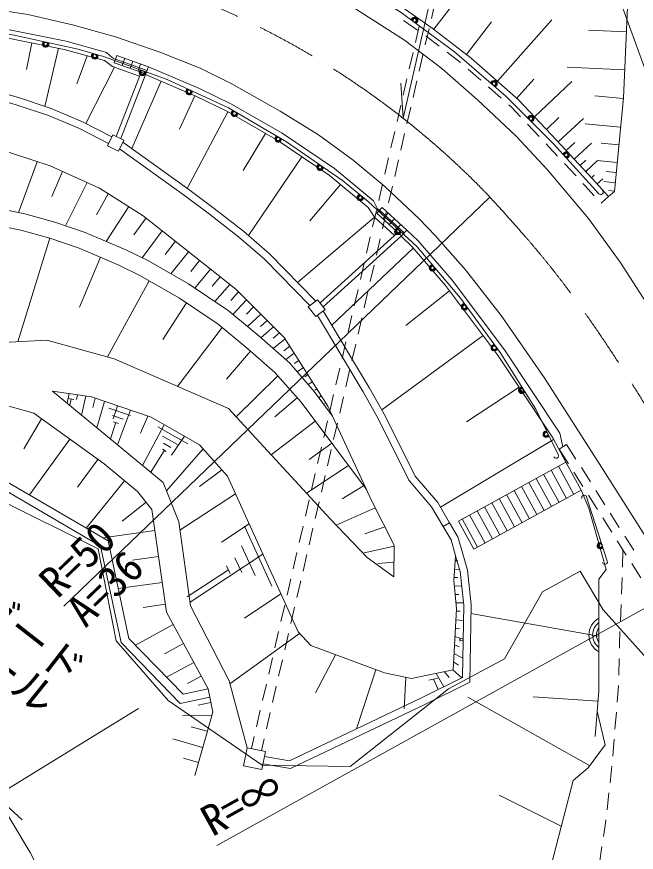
# Model space of a CAD drawing. Units: millimetres, scale not verified. Extents: x 40000 to 680000, y 20000 to 380000.
# Drawn here: x 169114 to 205834, y 262307 to 311800 of the extents above; entities that cross this region are included whole.
import ezdxf
from ezdxf.enums import TextEntityAlignment as Align

# ---------------------------------------------------------------- set-up
doc = ezdxf.new("R2010")
doc.units = ezdxf.units.MM
doc.header["$LTSCALE"] = 1000
doc.linetypes.add('CHAIN', pattern=[18.5, 12, -1.5, 3.5, -1.5])
for name, color, linetype, lineweight in [('M-BGD', 7, 'Continuous', 13), ('M-BMK', 2, 'Continuous', 13), ('M-BMK-ROW', 30, 'Continuous', 13), ('M-STR-HTXT', 7, 'Continuous', 13), ('M-STR-STRC', 7, 'Continuous', 13)]:
    doc.layers.add(name, color=color, linetype=linetype, lineweight=lineweight)
doc.styles.add('ＭＳ ゴシック', font='')
doc.styles.get('ＭＳ ゴシック').set_extended_font_data('MS Gothic')

msp = doc.modelspace()

# ---------------------------------------------------------------- linework, layer by layer
at = {"layer": 'M-BGD'}
for p, q in [((193836, 311058), (198414, 316995)), ((193688, 311695), (193914, 312669)), ((192041, 311580), (192863, 311010)), ((195765, 309571), (197252, 311500)), ((197603, 307973), (200836, 311617)), ((192739, 310263), (192965, 311237)), ((193326, 310136), (193552, 311110)), ((205242, 310902), (202995, 311000)), ((193356, 310668), (193389, 310645)), ((193389, 310645), (194149, 310059)), ((170003, 310250), (169685, 308665)), ((171587, 309928), (170787, 306491)), ((173293, 309481), (172686, 307824)), ((175044, 309501), (174892, 309067)), ((175516, 309335), (175364, 308901)), ((192377, 308704), (192603, 309678)), ((192964, 308578), (193190, 309552)), ((194624, 309693), (195416, 309082)), ((174892, 309067), (176771, 308407)), ((174968, 309284), (176847, 308624)), ((175988, 309169), (175835, 308735)), ((176459, 309004), (176307, 308570)), ((174907, 308820), (173219, 305476)), ((176487, 308506), (175005, 304713)), ((176771, 308407), (175276, 304581)), ((195879, 308701), (196627, 308037)), ((205143, 308655), (201738, 308804)), ((177675, 307974), (175932, 303990)), ((192015, 307146), (192241, 308120)), ((192601, 307019), (192828, 307993)), ((198742, 306963), (199752, 308102)), ((199799, 305868), (202007, 307965)), ((197076, 307639), (197824, 306975)), ((179673, 307118), (178770, 305140)), ((205066, 306952), (203370, 307114)), ((191653, 305587), (191879, 306561)), ((192239, 305461), (192466, 306435)), ((198273, 306577), (198433, 306435)), ((198433, 306435), (198974, 305865)), ((181629, 306168), (179223, 301629)), ((199387, 305430), (200076, 304705)), ((200504, 305125), (201247, 305831)), ((201208, 304382), (202709, 305776)), ((204905, 305256), (202812, 305455)), ((183857, 304889), (182537, 302686)), ((191291, 304029), (191517, 305003)), ((191877, 303902), (192104, 304876)), ((200489, 304270), (200678, 304071)), ((200678, 304071), (201172, 303539)), ((201683, 303871), (202194, 304345)), ((202157, 303360), (203179, 304309)), ((204805, 304209), (203759, 304309)), ((186019, 303505), (182847, 298835)), ((190928, 302470), (191155, 303444)), ((170328, 303214), (169220, 300205)), ((191515, 302344), (191741, 303318)), ((201580, 303100), (202261, 302367)), ((202498, 302994), (202837, 303309)), ((202838, 302627), (203516, 303257)), ((204705, 303163), (203510, 303276)), ((171820, 302635), (171195, 301159)), ((203178, 302261), (203346, 302417)), ((204648, 302565), (204051, 302622)), ((173281, 301975), (172009, 299419)), ((202669, 301927), (202777, 301811)), ((203516, 301892), (203855, 302202)), ((204592, 301967), (203909, 302032)), ((188310, 301861), (186490, 299703)), ((190566, 300912), (190793, 301886)), ((191153, 300785), (191379, 301759)), ((202777, 301811), (203345, 301190)), ((204544, 301470), (204203, 301502)), ((174542, 301313), (173836, 300072)), ((203750, 300751), (204191, 301154)), ((175751, 300554), (174415, 298492)), ((190764, 300508), (190453, 300168)), ((190204, 299353), (190431, 300327)), ((190453, 300168), (191925, 298823)), ((190609, 300338), (192081, 298993)), ((190791, 299227), (191017, 300201)), ((191133, 300171), (190822, 299831)), ((176778, 299882), (176065, 298882)), ((190325, 299921), (185759, 296063)), ((191502, 299833), (191191, 299494)), ((191871, 299496), (191561, 299156)), ((177740, 299118), (176548, 297521)), ((191703, 299026), (187091, 294847)), ((171079, 298679), (169189, 292551)), ((178520, 298498), (177910, 297710)), ((191925, 298823), (187276, 294609)), ((189842, 297795), (190068, 298769)), ((190429, 297668), (190655, 298643)), ((192611, 298098), (187788, 293534)), ((174077, 297549), (172829, 294595)), ((179300, 297878), (178255, 296574)), ((179954, 297358), (179424, 296713)), ((189480, 296236), (189706, 297210)), ((190067, 296110), (190293, 297084)), ((180609, 296839), (179671, 295724)), ((176965, 296162), (174488, 291654)), ((181179, 296386), (180704, 295833)), ((181749, 295933), (180862, 294922)), ((182259, 295496), (181808, 294997)), ((189118, 294678), (189344, 295652)), ((189704, 294551), (189931, 295526)), ((194764, 295573), (192171, 293501)), ((182736, 295022), (181919, 294169)), ((179177, 294851), (177784, 292689)), ((183155, 294606), (182736, 294189)), ((183574, 294190), (182792, 293448)), ((188756, 293119), (188982, 294093)), ((183956, 293810), (183557, 293448)), ((189342, 292993), (189569, 293967)), ((181291, 293391), (178640, 289905)), ((184339, 293431), (183591, 292782)), ((184693, 293078), (184313, 292762)), ((185030, 292711), (184318, 292143)), ((188394, 291561), (188620, 292535)), ((196755, 292916), (190745, 288510)), ((185298, 292290), (184937, 292012)), ((188980, 291435), (189207, 292409)), ((182976, 291991), (181542, 290336)), ((185567, 291868), (185059, 291492)), ((185836, 291446), (185578, 291263)), ((186104, 291024), (185730, 290769)), ((186373, 290603), (186183, 290478)), ((188031, 290002), (188258, 290976)), ((188618, 289876), (188844, 290850)), ((184596, 290522), (182116, 288095)), ((186641, 290181), (186382, 290017)), ((186910, 289759), (186779, 289680)), ((198883, 289860), (195779, 287799)), ((172223, 289479), (172114, 288902)), ((172191, 289181), (172495, 289135)), ((172343, 289158), (172269, 288782)), ((172718, 289405), (172657, 289117)), ((173212, 289331), (172954, 288208)), ((173772, 289203), (173629, 288645)), ((185744, 289221), (184415, 288106)), ((187178, 289337), (187013, 289241)), ((187669, 288444), (187896, 289418)), ((188256, 288318), (188482, 289292)), ((174317, 289017), (173869, 287452)), ((174571, 288613), (175851, 288177)), ((175088, 288754), (174833, 287981)), ((187447, 288916), (187363, 288869)), ((174782, 288184), (175422, 287966)), ((175859, 288491), (175091, 286443)), ((176894, 288138), (176456, 287136)), ((170589, 287987), (169539, 286210)), ((174993, 287755), (174664, 286796)), ((174833, 287810), (175153, 287701)), ((177861, 287632), (176569, 285222)), ((186806, 287850), (184188, 285852)), ((187307, 286885), (187534, 287859)), ((187894, 286759), (188120, 287733)), ((177483, 287501), (179252, 286501)), ((172262, 286777), (169872, 283471)), ((177758, 286956), (178643, 286456)), ((179051, 286959), (178280, 285830)), ((200937, 286752), (194222, 282750)), ((200884, 286851), (201657, 285415)), ((177867, 286117), (177070, 284818)), ((177757, 286179), (177978, 286054)), ((177813, 286537), (178255, 286287)), ((180173, 286203), (177992, 283721)), ((187794, 286532), (186448, 285582)), ((186945, 285327), (187171, 286301)), ((187532, 285201), (187758, 286175)), ((201706, 286471), (201267, 286193)), ((201267, 286193), (201818, 285322)), ((201706, 286471), (202257, 285600)), ((173915, 285582), (172720, 283929)), ((188781, 285214), (186282, 283585)), ((201657, 285415), (195290, 281927)), ((202132, 283509), (201219, 285175)), ((201657, 285415), (202570, 283749)), ((202579, 285094), (203114, 284249)), ((181271, 284968), (179946, 283981)), ((186583, 283768), (186809, 284742)), ((187170, 283642), (187396, 284616)), ((201255, 283028), (200342, 284695)), ((201693, 283268), (200780, 284935)), ((202139, 284815), (202674, 283971)), ((168338, 284368), (174529, 280750)), ((175511, 284312), (173221, 281515)), ((200377, 282548), (199465, 284214)), ((200816, 282788), (199903, 284454)), ((168086, 283936), (174086, 280430)), ((189676, 284020), (188399, 283248)), ((199500, 282067), (198588, 283734)), ((199939, 282308), (199026, 283974)), ((202570, 283749), (203014, 282681)), ((203435, 283742), (203970, 282897)), ((182080, 283545), (178782, 281396)), ((186221, 282210), (186447, 283184)), ((198623, 281587), (197711, 283253)), ((199062, 281827), (198149, 283494)), ((202996, 283464), (203531, 282619)), ((176780, 283041), (175356, 281927)), ((186807, 282084), (187034, 283058)), ((190366, 282703), (188055, 281678)), ((197746, 281107), (196834, 282773)), ((198185, 281347), (197272, 283013)), ((196869, 280626), (195957, 282292)), ((197308, 280866), (196395, 282533)), ((203852, 282112), (204387, 281267)), ((204291, 282390), (204826, 281546)), ((182894, 281753), (181247, 280675)), ((182624, 281622), (184233, 278078)), ((185859, 280651), (186085, 281626)), ((194387, 281600), (194765, 281826)), ((195261, 280998), (194765, 281826)), ((196431, 280386), (195518, 282052)), ((177294, 281362), (174230, 280925)), ((186445, 280525), (186672, 281499)), ((190939, 281576), (189740, 281179)), ((194854, 280822), (194387, 281600)), ((174529, 280750), (175755, 274978)), ((195128, 279868), (194854, 280822)), ((195551, 279990), (195261, 280998)), ((204708, 280760), (205243, 279916)), ((205147, 281039), (205682, 280194)), ((174086, 280430), (175296, 274733)), ((182436, 280468), (183240, 278696)), ((191491, 280445), (189633, 280030)), ((205041, 280191), (205020, 279219)), ((177513, 279830), (175981, 279611)), ((183708, 279960), (179387, 277122)), ((182046, 279757), (182448, 278871)), ((185497, 279093), (185723, 280067)), ((186083, 278967), (186310, 279941)), ((181556, 279267), (181757, 278824)), ((191473, 279493), (190525, 279403)), ((195107, 279574), (195251, 279566)), ((205020, 279219), (205019, 279192)), ((205564, 279409), (206099, 278564)), ((181657, 279045), (179217, 277443)), ((195071, 279075), (195359, 279067)), ((177731, 278297), (175129, 277926)), ((185134, 277535), (185361, 278509)), ((185721, 277408), (185947, 278382)), ((195035, 278576), (195250, 278577)), ((204995, 278592), (204956, 277593)), ((195056, 278078), (195486, 278084)), ((184777, 277607), (182619, 276183)), ((195102, 277581), (195322, 277584)), ((177917, 276996), (176616, 276811)), ((184772, 275976), (184999, 276950)), ((185359, 275850), (185585, 276824)), ((195149, 277083), (195589, 277090)), ((204932, 276993), (204892, 275994)), ((195174, 276584), (195397, 276582)), ((203621, 275111), (196036, 276453)), ((178389, 275790), (176152, 274570)), ((195146, 276085), (195588, 276036)), ((185875, 275273), (181744, 272284)), ((184410, 274418), (184637, 275392)), ((184997, 274291), (185223, 275265)), ((195117, 275586), (195363, 275533)), ((204868, 275394), (204837, 274613)), ((175296, 274733), (178805, 271125)), ((175755, 274978), (178970, 271672)), ((195088, 275087), (195568, 274932)), ((195372, 274813), (195383, 274987)), ((195378, 274900), (195582, 274826)), ((178999, 274671), (177880, 274061)), ((195059, 274588), (195331, 274469)), ((204837, 274613), (204833, 274395)), ((184048, 272859), (184274, 273833)), ((184635, 272733), (184861, 273707)), ((188009, 274004), (186818, 271750)), ((195030, 274089), (195548, 273797)), ((204822, 273795), (204802, 272795)), ((179609, 273553), (177996, 272674)), ((195001, 273589), (195290, 273386)), ((180048, 272746), (179242, 272307)), ((190399, 273115), (189258, 269621)), ((193975, 272901), (194420, 272108)), ((194465, 273004), (194751, 272651)), ((194954, 273106), (195486, 272642)), ((183686, 271301), (183912, 272275)), ((192176, 272665), (192070, 270830)), ((193545, 272504), (194069, 272614)), ((193807, 272559), (194086, 271952)), ((180458, 271995), (178970, 271672)), ((184273, 271174), (184499, 272148)), ((204782, 272196), (204702, 271199)), ((180554, 271504), (178805, 271125)), ((203013, 267459), (195859, 271487)), ((203570, 271261), (199727, 271518)), ((180618, 271179), (179863, 271031)), ((180677, 270427), (178967, 270412)), ((183324, 269742), (183550, 270716)), ((183910, 269616), (184137, 270590)), ((204653, 270601), (204572, 269604)), ((180406, 269475), (179453, 269745)), ((180135, 268522), (178360, 269027)), ((183025, 268454), (183188, 269158)), ((183613, 268335), (183775, 269031)), ((204524, 269006), (204443, 268010)), ((179883, 267634), (178995, 267887)), ((204386, 267412), (204276, 266419)), ((204209, 265822), (204099, 264828)), ((201388, 263860), (197716, 265695)), ((203995, 263893), (203894, 263242)), ((204033, 264232), (203995, 263893)), ((203801, 262649), (203648, 261661))]:
    msp.add_line(p, q, dxfattribs=at)
for points in [[(204985, 329086), (205510, 323934), (205691, 320915), (205346, 313283), (205071, 307002), (204543, 301453), (204191, 301154)], [(137808, 316538), (140971, 317971), (144450, 319252), (147745, 320217), (151637, 320978), (155323, 321534), (159100, 321785), (162933, 321802), (165849, 321593), (169418, 321224), (173091, 320548), (175981, 319787), (178896, 318895), (181569, 317958), (184989, 316395), (188049, 314800), (191373, 312773), (193743, 311130), (196049, 309352), (198851, 306867), (201115, 304482), (203219, 302217), (204191, 301154)], [(159554, 311698), (160268, 311730), (162350, 311675), (164983, 311530), (168301, 311106), (172045, 310346), (174444, 309681), (174795, 309368), (174962, 309268)], [(162335, 311075), (164938, 311032), (168220, 310613), (171929, 309859), (174310, 309199)], [(175044, 309501), (176923, 308841), (176771, 308407)], [(174758, 304678), (173016, 305582), (171153, 306371), (169215, 307008), (167320, 307542), (165355, 307988), (163393, 308391), (161413, 308723), (159778, 308885)], [(174310, 309199), (174799, 308861), (175712, 308516), (176396, 308272)], [(176923, 308841), (179940, 307547), (181839, 306624), (184853, 304893), (187940, 302814), (190265, 300895), (190489, 300427), (190596, 300326)], [(174564, 304282), (172828, 305183), (170998, 305958), (169086, 306587), (167212, 307115), (165262, 307558), (163313, 307958), (161355, 308287), (159777, 308443)], [(176756, 308368), (179732, 307093), (181605, 306182), (184589, 304469), (187641, 302413), (189947, 300509)], [(166737, 304392), (171096, 302962), (174016, 301643), (176618, 300010), (179067, 298064), (182099, 295654), (184973, 292800), (187561, 288737), (190166, 283097), (191492, 280491), (191456, 278621), (189875, 279776), (187698, 282051), (181665, 288584), (174887, 291544), (170891, 292644), (163874, 292262)], [(186492, 294687), (183795, 297435), (182268, 298754), (180543, 300098), (179051, 301211), (175211, 303966)], [(186842, 294959), (184096, 297757), (182547, 299095), (180810, 300448), (179311, 301566), (175407, 304366)], [(149649, 299113), (152495, 300043), (153587, 300333), (156185, 300812), (157841, 300994), (160376, 301123), (162121, 301077), (164219, 301043), (166588, 300740), (169594, 300129), (171364, 299638), (173173, 299024), (175573, 297995), (176923, 297339), (179299, 295975), (181650, 294391), (183461, 292896), (185126, 291433), (185293, 291273), (186747, 289597), (187834, 288146)], [(189947, 300509), (190330, 299913), (191502, 298844)], [(190764, 300508), (192236, 299163), (191925, 298823)], [(149960, 298163), (152778, 299084), (153806, 299356), (156331, 299822), (157922, 299997), (160388, 300122), (162100, 300078), (164147, 300044), (166425, 299753), (169361, 299156), (171070, 298682), (172815, 298090), (175157, 297086), (176455, 296454), (178770, 295125), (181051, 293589), (182813, 292135), (184418, 290724), (185970, 288965), (189841, 283799)], [(192236, 299163), (192909, 298518), (194925, 296193), (198014, 292070), (201300, 287128), (201485, 286331)], [(191890, 298802), (192546, 298173), (194535, 295879), (197605, 291781), (200884, 286851)], [(194387, 281600), (193704, 282764), (192358, 284349), (190572, 287918), (189642, 289586), (186933, 294106)], [(194767, 281823), (194064, 283019), (192728, 284594), (190961, 288124), (190023, 289807), (187282, 294379)], [(179418, 276902), (178714, 281874), (177803, 284203), (171234, 289628), (173541, 289282), (177075, 288076), (179955, 286448), (181605, 284592), (185798, 275356), (186544, 274548), (190906, 272927), (192517, 272595), (194974, 273110), (195182, 276724), (195024, 278418), (195128, 279868)], [(157113, 287672), (160362, 289060), (164411, 289460), (167438, 289069), (170123, 288324), (174292, 285309), (176275, 283687), (177116, 282610), (177983, 276535)], [(202570, 283749), (196203, 280261), (195290, 281927)], [(203621, 278483), (204041, 279063), (203014, 282681)], [(195528, 272663), (195604, 276941), (195399, 278930), (195128, 279868)], [(195963, 272388), (196045, 276960), (195832, 279014), (195551, 279990)], [(203621, 278483), (203622, 271871), (203393, 269166)], [(179418, 276902), (181697, 272458), (182777, 268504)], [(177983, 276535), (180458, 271995), (180729, 270611), (179664, 266865)], [(183710, 267541), (185348, 267276), (193306, 271058), (195963, 272388)], [(183798, 267972), (185283, 267732), (193113, 271453), (195528, 272663)], [(197085, 251798), (198920, 254002), (199795, 257723), (202088, 266558), (202981, 267315), (203995, 268671), (203520, 270664)]]:
    msp.add_lwpolyline(points, dxfattribs=at)
for points in [[(175148, 303838), (174502, 304154), (174820, 304804), (175466, 304488)], [(186942, 295038), (186393, 294610), (186841, 294035), (187390, 294463)], [(182558, 267426), (182777, 268504), (183861, 268285), (183643, 267207)]]:
    msp.add_lwpolyline(points, close=True, dxfattribs=at)
for radius, start, end in [(1133, 118.0786, 241.9337), (907, 126.038, 233.9743), (680, 141.6634, 218.3489)]:
    msp.add_arc((204155, 275177), radius, start, end, dxfattribs=at)
at = {"layer": 'M-BMK', "linetype": 'CHAIN'}
msp.add_arc((161096, 266489), 50000, 43.8344, 101.2606, dxfattribs=at)
msp.add_spline([(211589, 279677), (209061, 284203), (206441, 288675), (203637, 293035), (200568, 297211), (197164, 301118)], degree=3, dxfattribs=at)
at = {"layer": 'M-BMK-ROW'}
msp.add_line((202496, 319260), (211422, 294756), dxfattribs=at)
msp.add_lwpolyline([(121185, 261593), (133173, 269185), (137871, 273019), (147463, 278449), (149202, 281738), (156865, 282122), (161277, 285076), (164809, 285256), (167853, 283308), (173951, 280279), (175016, 274835), (178086, 271305), (183664, 267467), (188871, 267388), (194697, 271994), (198032, 273766), (200275, 277742), (202507, 278963), (203868, 276667), (210092, 269731)], dxfattribs=at)
at = {"layer": 'M-STR-HTXT'}
for p, q in [((192019, 305781), (191881, 307864)), ((171916, 276878), (197164, 301118)), ((211589, 279677), (180973, 262717)), ((176323, 270828), (166959, 265056)), ((167894, 265633), (169444, 264233))]:
    msp.add_line(p, q, dxfattribs=at)
for points in [[(192019, 305781), (199423, 338106), (219723, 338106)], [(172225, 257872), (169911, 262304), (167894, 265633)]]:
    msp.add_lwpolyline(points, dxfattribs=at)
at = {"layer": 'M-STR-STRC'}
msp.add_line((202891, 283359), (204115, 279555), dxfattribs=at)
for points in [[(203615, 301315), (200937, 304273), (198103, 307089), (195054, 309717), (191833, 312088), (188425, 314201), (184892, 316069), (181241, 317704), (177443, 318993), (173562, 320088), (169630, 320851), (165650, 321327), (161664, 321519), (157645, 321384), (153644, 321001), (149686, 320268), (145798, 319350), (142045, 318016), (138365, 316397), (131201, 312872), (127585, 311054)], [(203007, 299841), (200565, 302731), (198719, 304718), (196427, 306876), (194317, 308742), (192102, 310408), (188976, 312411), (186160, 314014), (183582, 315313), (181043, 316428), (177383, 317692), (174427, 318552), (171821, 319177), (168610, 319677), (165723, 320003), (162415, 320193), (159824, 320226), (156857, 320077), (153865, 319732), (150818, 319210), (147321, 318383), (144343, 317478)], [(192960, 299827), (190925, 301748), (189046, 303311), (186996, 304795), (184737, 306211), (181828, 307835), (179980, 308743), (177598, 309701), (174965, 310601), (172423, 311328), (169781, 311927), (167083, 312342), (164171, 312639), (161284, 312766), (158406, 312677), (155521, 312397), (152742, 311949), (150207, 311407), (148162, 310821), (146373, 310143), (139742, 307438)], [(147188, 309110), (151010, 310227), (154937, 310943), (156927, 311178), (160915, 311447), (164871, 311244), (168863, 310726), (172753, 309876), (174261, 309447), (178024, 308089), (181669, 306402), (185110, 304394), (188415, 302098), (189935, 300860), (192849, 298170), (195412, 295122), (197767, 291904), (199885, 288550), (201212, 285863)], [(220247, 255099), (220311, 256340), (220090, 257615), (219745, 258671), (219335, 259505), (215230, 266854), (212906, 270739), (203626, 285343), (200373, 290432), (197833, 294109), (195710, 296809), (193923, 298833), (192960, 299827)], [(203007, 299841), (204887, 297271), (206991, 293984), (209965, 288798), (224603, 262373)]]:
    msp.add_lwpolyline(points, dxfattribs=at)
for centre, radius in [((192697, 311592), 100), ((170831, 310181), 100), ((173739, 309479), 112), ((173739, 309479), 100), ((176564, 308496), 112), ((176564, 308496), 100), ((197408, 307837), 100), ((179328, 307362), 100), ((182020, 306067), 112), ((182020, 306067), 100), ((199590, 305769), 100), ((184611, 304555), 112), ((184611, 304555), 100), ((201685, 303614), 112), ((201685, 303614), 100), ((187090, 302882), 112), ((187090, 302882), 100), ((189479, 301087), 100), ((191698, 299079), 112), ((191698, 299079), 100), ((193753, 296921), 112), ((193753, 296921), 100), ((195649, 294608), 100), ((197421, 292186), 100), ((199043, 289673), 112), ((199043, 289673), 100), ((200493, 287065), 112), ((200493, 287065), 100), ((203703, 280468), 112), ((203703, 280468), 100)]:
    msp.add_circle(centre, radius, dxfattribs=at)
for centre, radius, start, end in [((192697, 311592), 188, 286.7774, 180.5172), ((192697, 311592), 150, 275.0569, 192.2376), ((192697, 311592), 112, 233.64727, 233.64726), ((170831, 310181), 188, 130.8114, 24.5512), ((170831, 310181), 150, 119.0909, 36.2717), ((170831, 310181), 112, 77.68131, 77.68125), ((173739, 309479), 188, 127.2401, 20.9799), ((173739, 309479), 150, 115.5196, 32.7004), ((176564, 308496), 188, 123.2846, 17.0244), ((176564, 308496), 150, 111.5641, 28.7449), ((197408, 307837), 188, 282.3629, 176.1027), ((197408, 307837), 150, 270.6424, 187.8232), ((197408, 307837), 112, 229.23283, 229.23277), ((179328, 307362), 188, 118.2964, 12.0362), ((179328, 307362), 150, 106.576, 23.7567), ((179328, 307362), 112, 65.1664, 65.1663), ((182020, 306067), 188, 112.8657, 6.6055), ((182020, 306067), 150, 101.1452, 18.3259), ((199590, 305769), 188, 278.3069, 172.0467), ((199590, 305769), 150, 266.5865, 183.7672), ((199590, 305769), 112, 225.1769, 225.1768), ((184611, 304555), 188, 112.8657, 6.6055), ((184611, 304555), 150, 101.1452, 18.3259), ((201685, 303614), 188, 275.2987, 169.0385), ((201685, 303614), 150, 263.5782, 180.759), ((187090, 302882), 188, 108.3441, 2.0838), ((187090, 302882), 150, 96.6236, 13.8043), ((203726, 301416), 150, 222.1686, 42.1686), ((189479, 301087), 188, 103.9627, 357.7025), ((189479, 301087), 150, 92.2422, 9.423), ((189479, 301087), 112, 50.83263, 50.8326), ((191698, 299079), 188, 100.4186, 354.1584), ((191698, 299079), 150, 88.6981, 5.8789), ((193753, 296921), 188, 93.1934, 346.9332), ((193753, 296921), 150, 81.4729, 358.6537), ((195649, 294608), 188, 89.3198, 343.0596), ((195649, 294608), 150, 77.5993, 354.7801), ((195649, 294608), 112, 36.18972, 36.18965), ((197421, 292186), 188, 89.3198, 343.0596), ((197421, 292186), 150, 77.5993, 354.7801), ((197421, 292186), 112, 36.18972, 36.18965), ((199043, 289673), 188, 85.4016, 339.1414), ((199043, 289673), 150, 73.6811, 350.8618), ((200493, 287065), 188, 79.4046, 333.1444), ((200493, 287065), 150, 67.6842, 344.8649), ((201077, 285796), 150, 206.2745, 26.2745), ((202748, 283313), 150, 17.8425, 197.8425), ((203703, 280468), 188, 70.9727, 324.7124), ((203703, 280468), 150, 59.2522, 336.4329), ((203972, 279509), 150, 197.8425, 17.8425)]:
    msp.add_arc(centre, radius, start, end, dxfattribs=at)

# ---------------------------------------------------------------- texts
at = {"layer": 'M-STR-HTXT', "style": 'ＭＳ ゴシック'}
for s, rotation, p in [('R=50', 43.834, (171916, 276878)), ('R=∞', 28.984, (180973, 262717))]:
    msp.add_text(s, height=1833, rotation=rotation, dxfattribs=at).set_placement(p, align=Align.BOTTOM_LEFT)
msp.add_text('A=36', height=1833, rotation=43.834, dxfattribs=at).set_placement((171916, 276878), align=Align.TOP_LEFT)
for s, rotation, p in [('ガード', 321.96, (168961, 273987)), ('レール', 321.111, (167297, 272264))]:
    msp.add_text(s, height=1833, rotation=rotation, dxfattribs=at).set_placement(p, align=Align.BOTTOM_CENTER)

doc.saveas('drawing.dxf')
